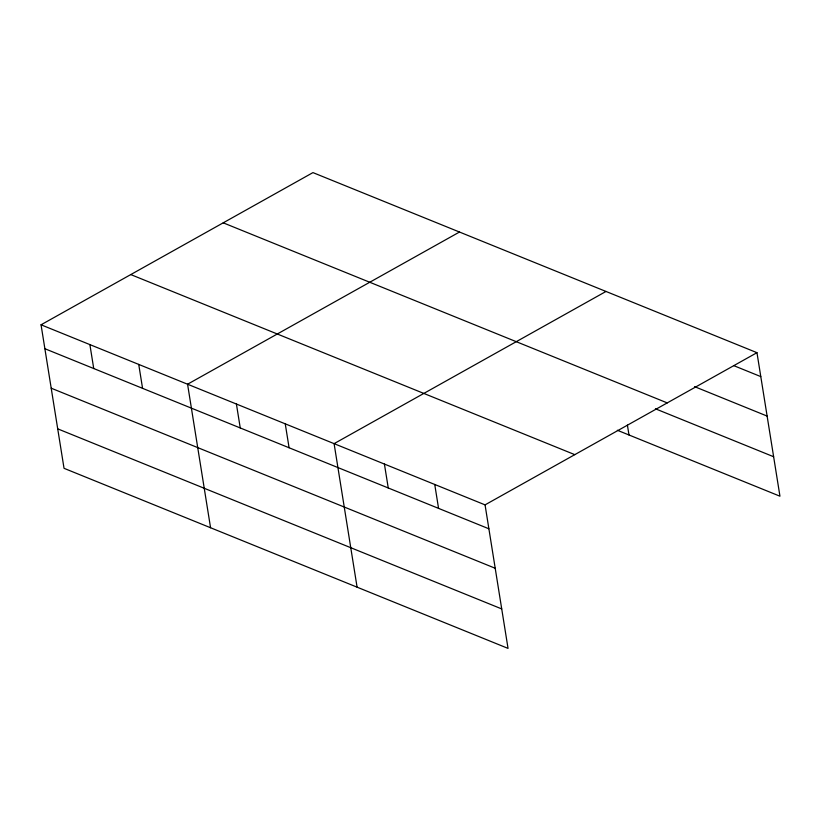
<?xml version="1.0" encoding="UTF-8"?>
<svg xmlns="http://www.w3.org/2000/svg" width="821" height="821" viewBox="0 0 821 821"><rect width="100%" height="100%" fill="white"/><g stroke="black" fill="none" stroke-linecap="round" stroke-linejoin="round"><path stroke-width="1.23" d="M41.05 324.798L485.057 504.874L508.045 648.395L64.038 468.319L41.05 324.798L312.955 172.605L756.962 352.681L779.95 496.202L617.361 430.266M459.473 232.035L187.568 384.218L210.566 527.749M606.001 291.455L334.096 443.648L357.084 587.169M485.057 504.874L756.962 352.681M733.882 365.684L760.79 376.603M694.556 386.64L767.112 416.073M223.23 222.83L667.237 402.906M655.435 408.796L773.628 456.733M130.775 274.573L574.782 454.649M44.878 348.72L488.885 528.786M51.2 388.189L495.207 568.255M57.716 428.849L501.723 608.925M627.408 425.114L628.989 434.976M434.74 484.462L438.568 508.384M384.413 464.05L388.251 487.972M285.256 423.841L289.084 447.753M236.417 404.024L240.245 427.946M138.728 364.411L142.567 388.333M89.889 344.604L93.727 368.526"/></g></svg>
